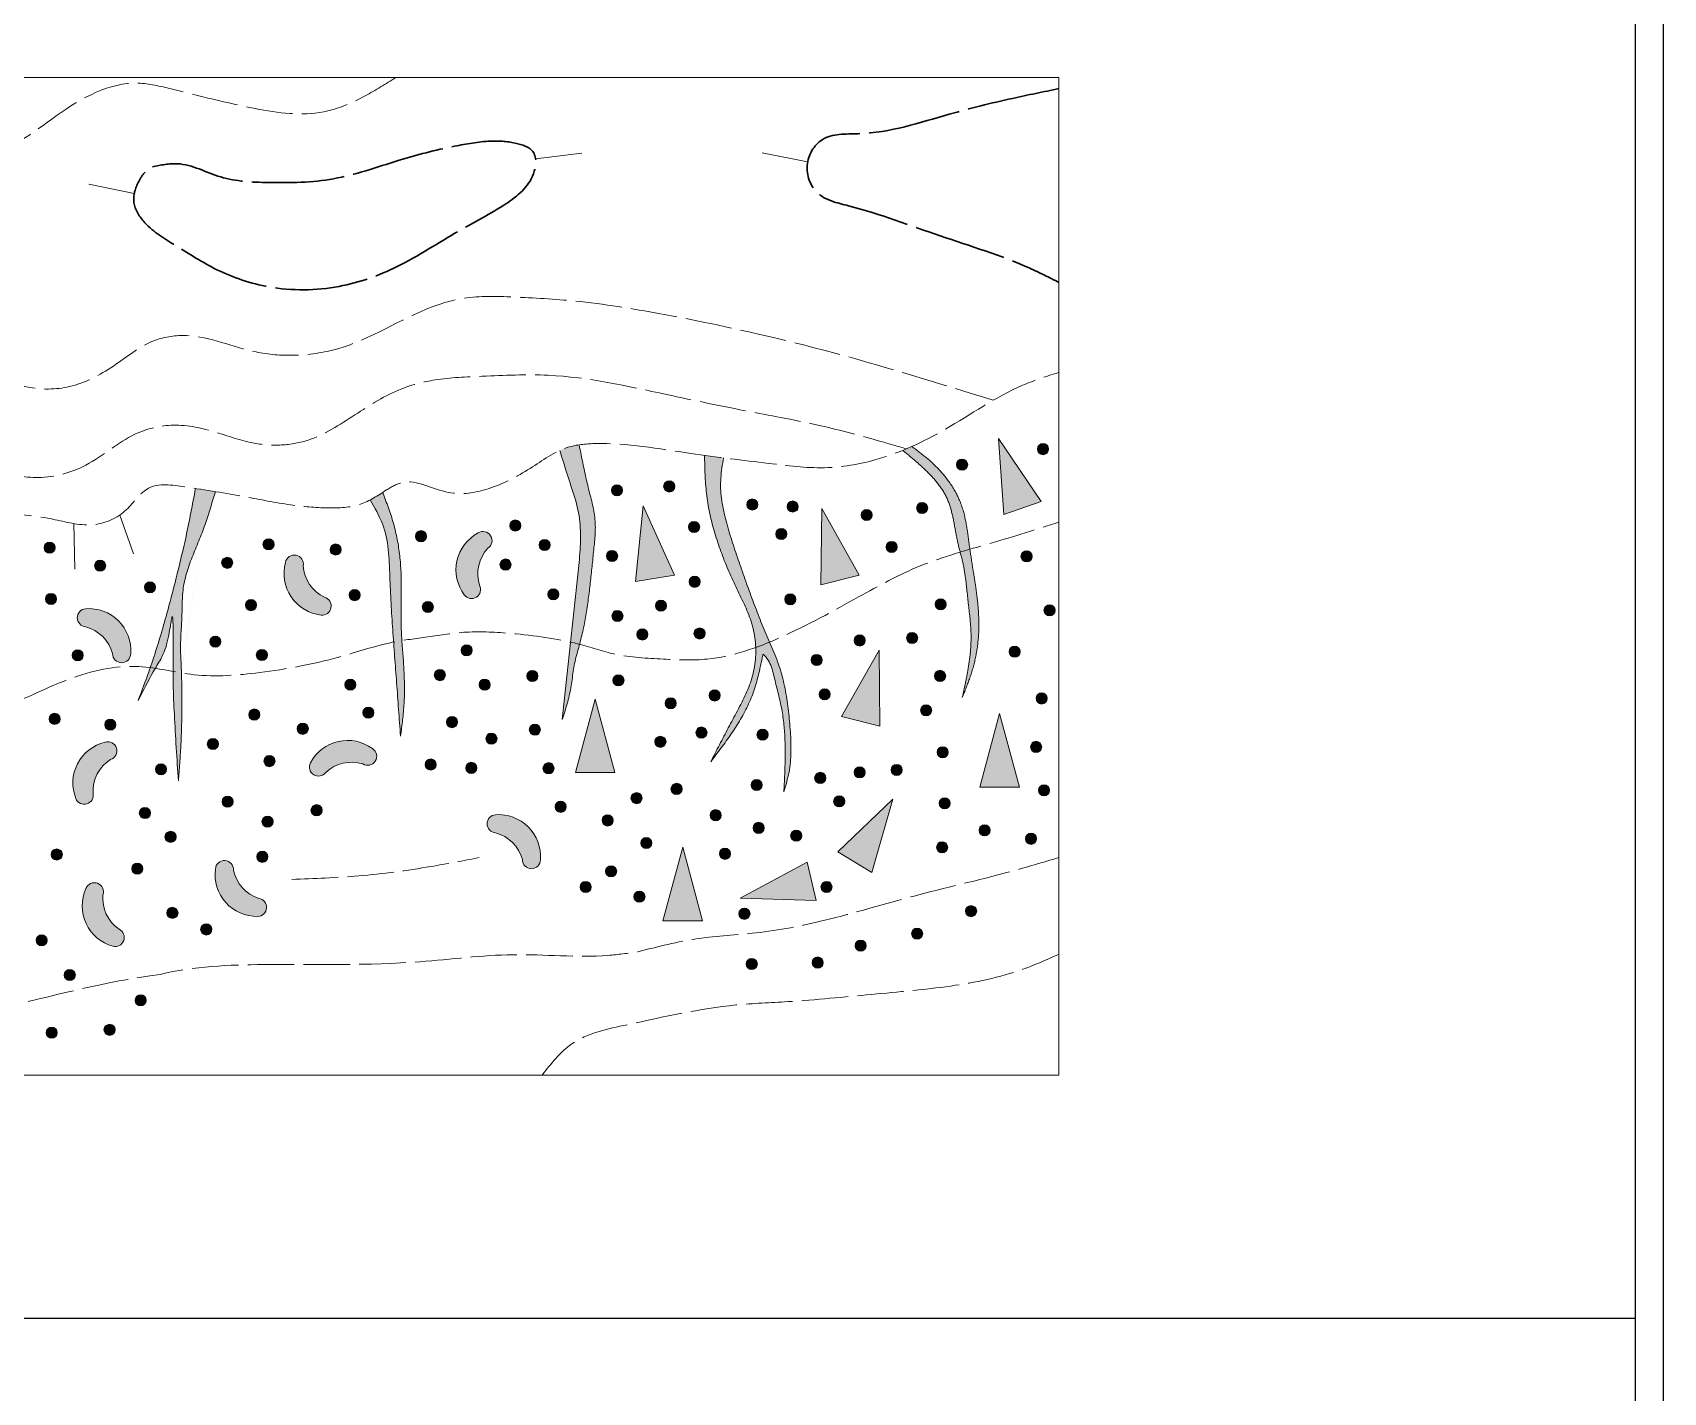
# Model space of a CAD drawing. Header units: metres. Extents: x -393 to 694, y -10 to 691.
# Drawn here: x 239.96 to 257.5, y 420.71 to 435.34 of the extents above; entities that cross this region are included whole.
import ezdxf

# ---------------------------------------------------------------- set-up
doc = ezdxf.new("R2010")
doc.units = ezdxf.units.M
doc.linetypes.add('СП_9', pattern=[1, 1, 0])
doc.layers.add('17 Рельеф', color=7, linetype='Continuous', lineweight=15, true_color=0xa55200)

# ---------------------------------------------------------------- blocks, each defined once
blk = doc.blocks.new('*U243')
at = {"linetype": 'Continuous', "lineweight": -2}
blk.add_lwpolyline([(0, 0), (0, 1)], dxfattribs=at)
blk = doc.blocks.new('*U297')
at = {"linetype": 'Continuous', "lineweight": -2}
h = blk.add_hatch(color=0, dxfattribs=at)
h.dxf.hatch_style = 1
h.paths.add_polyline_path([(-0.3336996900198221, -0.5896611600106826), (0.5046070729117387, -0.4521365598044096), (-0.1709073828919163, 1.041797719815092)])
at = {"color": 0, "linetype": 'Continuous', "lineweight": 5}
blk.add_lwpolyline([(-0.3336996900198222, -0.5896611600106826), (-0.1709073828919163, 1.041797719815092), (0.5046070729117387, -0.4521365598044095)], close=True, dxfattribs=at)
blk = doc.blocks.new('*U115')
at = {"linetype": 'Continuous', "lineweight": -2}
h = blk.add_hatch(color=0, dxfattribs=at)
h.dxf.hatch_style = 1
h.paths.add_polyline_path([(-0.4247561784244537, -0.5278616822944461), (0.4247561784242782, -0.5278616822944452), (1.757899381615857e-13, 1.055723364588891)])
at = {"color": 0, "linetype": 'Continuous', "lineweight": 5}
blk.add_lwpolyline([(-0.4247561784244537, -0.5278616822944461), (1.757899381615857e-13, 1.055723364588891), (0.4247561784242781, -0.5278616822944453)], close=True, dxfattribs=at)
blk = doc.blocks.new('*U298')
at = {"linetype": 'Continuous', "lineweight": -2}
h = blk.add_hatch(color=0, dxfattribs=at)
h.dxf.hatch_style = 1
h.paths.add_polyline_path([(-0.282932990661182, -0.6156335675870741), (0.540840121676343, -0.4081025968178069), (-0.2579071310151608, 1.023736164404881)])
at = {"color": 0, "linetype": 'Continuous', "lineweight": 5}
blk.add_lwpolyline([(-0.282932990661182, -0.6156335675870741), (-0.2579071310151608, 1.023736164404881), (0.540840121676343, -0.4081025968178068)], close=True, dxfattribs=at)
blk = doc.blocks.new('*U299')
at = {"linetype": 'Continuous', "lineweight": -2}
h = blk.add_hatch(color=0, dxfattribs=at)
h.dxf.hatch_style = 1
h.paths.add_polyline_path([(-0.230267568871815, -0.6372068843557271), (0.5731822061414695, -0.3612726467740354), (-0.3429146372696544, 0.9984795311297627)])
at = {"color": 0, "linetype": 'Continuous', "lineweight": 5}
blk.add_lwpolyline([(-0.2302675688718151, -0.6372068843557271), (-0.3429146372696544, 0.9984795311297627), (0.5731822061414695, -0.3612726467740353)], close=True, dxfattribs=at)
blk = doc.blocks.new('*U300')
at = {"linetype": 'Continuous', "lineweight": -2}
h = blk.add_hatch(color=0, dxfattribs=at)
h.dxf.hatch_style = 1
h.paths.add_polyline_path([(-0.5430513279692031, -0.4051555527638169), (0.2795810813565291, -0.6171630138722126), (0.2634702466126742, 1.022318566636029)])
at = {"color": 0, "linetype": 'Continuous', "lineweight": 5}
blk.add_lwpolyline([(-0.5430513279692032, -0.4051555527638169), (0.2634702466126742, 1.022318566636029), (0.2795810813565292, -0.6171630138722125)], close=True, dxfattribs=at)
blk = doc.blocks.new('*U295')
at = {"linetype": 'Continuous', "lineweight": -2}
h = blk.add_hatch(color=0, dxfattribs=at)
h.dxf.hatch_style = 1
h.paths.add_polyline_path([(-0.6368976644754647, -0.2311214653167628), (0.0894977700982863, -0.6715995204671854), (0.5473998943771786, 0.9027209857839483)])
at = {"color": 0, "linetype": 'Continuous', "lineweight": 5}
blk.add_lwpolyline([(-0.6368976644754647, -0.2311214653167628), (0.5473998943771786, 0.9027209857839483), (0.08949777009828636, -0.6715995204671854)], close=True, dxfattribs=at)
blk = doc.blocks.new('*U296')
at = {"linetype": 'Continuous', "lineweight": -2}
h = blk.add_hatch(color=0, dxfattribs=at)
h.dxf.hatch_style = 1
h.paths.add_polyline_path([(0.6115066262269332, -0.2917454589621283), (0.415827981771396, 0.5349232246970089), (-1.027334607998329, -0.2431777657348804)])
at = {"color": 0, "linetype": 'Continuous', "lineweight": 5}
blk.add_lwpolyline([(0.6115066262269332, -0.2917454589621283), (-1.027334607998329, -0.2431777657348804), (0.4158279817713958, 0.5349232246970089)], close=True, dxfattribs=at)
blk = doc.blocks.new('СП_9.17.1')
at = {"linetype": 'Continuous', "lineweight": 15}
h = blk.add_hatch(color=0, dxfattribs=at)
h.dxf.hatch_style = 1
h.paths.add_polyline_path([(0.2122606150651009, -0.3664759413285891, 1), (0.6022606150651006, -0.3664759413285925, 0.4575903748069788), (-0.367802568279615, 0.5999534592413575, 0.916536957916215), (-0.3678025682796096, 0.2099534592413574, -0.2698369532517209)])
at = {"color": 0, "linetype": 'Continuous', "lineweight": 15}
blk.add_lwpolyline([(0.6022606150651009, -0.3664759413285897, -1), (0.2122606150651009, -0.3664759413285896, 0.2698369532517216), (-0.3678025682796114, 0.2099534592413577, -0.9165369579162134), (-0.3678025682796113, 0.5999534592413578, -0.4575903748069766), (0.6022606150651009, -0.3664759413285897)], format="xyb", dxfattribs=at)
blk = doc.blocks.new('СП_9.16')
at = {"linetype": 'Continuous', "lineweight": 15}
h = blk.add_hatch(color=256, dxfattribs=at)
h.dxf.hatch_style = 1
h.paths.add_polyline_path([(-0.2, 0, 1), (0.2, 0, 1)])
blk.add_circle((0, 0), 0.2, dxfattribs=at)

msp = doc.modelspace()

# ---------------------------------------------------------------- hatches: boundary and pattern name
at = {"layer": '17 Рельеф', "linetype": 'СП_9', "ltscale": 0.5}
h = msp.add_hatch(color=256, dxfattribs=at)
edge = h.paths.add_edge_path()
edge.add_spline(control_points=[(245.6292833516793, 430.8435293432728), (245.6642837777792, 430.7272966028784), (245.7308129541245, 430.5063361270902), (245.8775038075285, 430.0936023020101), (245.8257457546545, 429.5049729311893), (245.774392850067, 429.0433362968349), (245.745595494561, 428.7805675835359), (245.7455951405602, 428.7805643533891)], knot_values=[0, 0, 0, 0, 0.729658877541507, 1.387081454331174, 2.603246275550937, 4.193957676280586, 4.19397723072985, 4.19397723072985, 4.19397723072985, 4.19397723072985], degree=3, periodic=0)
edge.add_spline(control_points=[(245.745595140562, 428.7805643533891), (245.7732940472117, 428.7741289958601), (245.8053053293763, 428.7661980706059), (245.8371866884929, 428.7576709882658), (245.8415658252081, 428.7564888599361)], knot_values=[22.15343294328243, 22.15343294328243, 22.15343294328243, 22.15343294328243, 22.32411986075686, 22.35131429109707, 22.35131429109707, 22.35131429109707, 22.35131429109707], degree=3, periodic=0)
edge.add_spline(control_points=[(245.8415658252081, 428.7564888599361), (245.8415662608943, 428.7564904454073), (245.8611366161597, 428.8277074333334), (245.9354431610584, 429.1509497051727), (245.972998781391, 429.6022509753882), (246.0313628325996, 430.0924080510983), (245.9212143828438, 430.4762747190096), (245.8689638561075, 430.7421620370758), (245.8371750494109, 430.9039058454098)], knot_values=[1.664753261313054, 1.664753261313054, 1.664753261313054, 1.664753261313054, 1.886073554803702, 2.107383994216744, 3.651752061659956, 4.390943945650389, 5.029160840628181, 6.020379528460126, 6.020379528460126, 6.020379528460126, 6.020379528460126], degree=3, periodic=0)
edge.add_spline(control_points=[(245.8371750494109, 430.9039058454098), (245.7959537085728, 430.8978738583235), (245.7247380103138, 430.8827956354642), (245.6576371104359, 430.8564519177587), (245.6292833516793, 430.8435293432728)], knot_values=[26.16307114582644, 26.16307114582644, 26.16307114582644, 26.16307114582644, 26.4123483794842, 26.60120407806551, 26.60120407806551, 26.60120407806551, 26.60120407806551], degree=3, periodic=0)
edge = h.paths.add_edge_path()
edge.add_spline(control_points=[(249.317096376629, 430.8440586899221), (249.4281844045338, 430.7531643190366), (249.6022363055301, 430.6107445715631), (249.8541260167724, 430.2864491324533), (249.8739249331077, 429.9829160436082), (249.9275165053507, 429.7797950002994), (249.9358342260414, 429.7484747281476)], knot_values=[0, 0, 0, 0, 0.8614911241219798, 1.349804783191277, 2.412254596157299, 2.606663241077703, 2.606663241077703, 2.606663241077703, 2.606663241077703], degree=3, periodic=0)
edge.add_spline(control_points=[(249.9358342260396, 429.7484747281476), (249.9705105907008, 429.7589295436362), (250.0052597674414, 429.7691969934265), (250.0400444595609, 429.7793697117002)], knot_values=[31.06228340053957, 31.06228340053957, 31.06228340053957, 31.06228340053957, 31.27927873303814, 31.27927873303814, 31.27927873303814, 31.27927873303814], degree=3, periodic=0)
edge.add_spline(control_points=[(250.0400444595609, 429.7793697117002), (250.0395922207565, 429.78256692631), (250.0158684465453, 429.9513475575102), (249.9831065319624, 430.3067161316201), (249.7025071317578, 430.671160124172), (249.4864242705401, 430.8331316613319), (249.4156747590453, 430.8861603433568)], knot_values=[3.249836500218699, 3.249836500218699, 3.249836500218699, 3.249836500218699, 3.26902065286399, 4.262326803213076, 5.354805191281585, 5.886612554488281, 5.886612554488281, 5.886612554488281, 5.886612554488281], degree=3, periodic=0)
edge.add_spline(control_points=[(249.4156747590453, 430.8861603433568), (249.3830370806838, 430.8715771671002), (249.3501796210578, 430.8575270173194), (249.317096376629, 430.8440586899221)], knot_values=[33.63370056053181, 33.63370056053181, 33.63370056053181, 33.63370056053181, 33.84776519467169, 33.84776519467169, 33.84776519467169, 33.84776519467169], degree=3, periodic=0)
edge = h.paths.add_edge_path()
edge.add_spline(control_points=[(249.9584873288707, 428.184993736885), (250.0063447261412, 428.3050598700381), (250.1054692279206, 428.5537699502554), (250.1675690469085, 429.1003962404127), (250.0788894532463, 429.5047453759569), (250.0400444595609, 429.7793697117002)], knot_values=[0, 0, 0, 0, 0.7733899250763322, 1.602016187611506, 3.249836500218699, 3.249836500218699, 3.249836500218699, 3.249836500218699], degree=3, periodic=0)
edge.add_spline(control_points=[(250.0400444595609, 429.7793697117002), (250.0052597674414, 429.7691969934265), (249.9705105907008, 429.7589295436362), (249.9358342260396, 429.7484747281476)], knot_values=[31.06228340053957, 31.06228340053957, 31.06228340053957, 31.06228340053957, 31.27927873303814, 31.27927873303814, 31.27927873303814, 31.27927873303814], degree=3, periodic=0)
edge.add_spline(control_points=[(249.9358342260414, 429.7484747281476), (249.9459542146208, 429.7103680390308), (249.9914674129025, 429.5403450801957), (250.0144288930744, 429.2365744296901), (250.0827475797917, 428.7514406478138), (250.0069003954952, 428.4056771458115), (249.9584873288707, 428.184993736885)], knot_values=[2.606663241077703, 2.606663241077703, 2.606663241077703, 2.606663241077703, 2.843195981192416, 3.666054383020396, 4.425371790504335, 5.76506378127417, 5.76506378127417, 5.76506378127417, 5.76506378127417], degree=3, periodic=0)
edge = h.paths.add_edge_path()
edge.add_spline(control_points=[(245.6551458937749, 427.9464764242355), (245.6877634772347, 428.0474662132644), (245.7542611785677, 428.25332954902), (245.7737622355592, 428.5326829827488), (245.8251778412698, 428.6968528163186), (245.8415658252081, 428.7564888599361)], knot_values=[0, 0, 0, 0, 0.63483691818783, 1.294100795130263, 1.664753261313054, 1.664753261313054, 1.664753261313054, 1.664753261313054], degree=3, periodic=0)
edge.add_spline(control_points=[(245.8415658252081, 428.7564888599361), (245.8371866884929, 428.7576709882658), (245.8053053293763, 428.7661980706059), (245.7732940472117, 428.7741289958601), (245.745595140562, 428.7805643533891)], knot_values=[22.15343294328243, 22.15343294328243, 22.15343294328243, 22.15343294328243, 22.18062737362264, 22.35131429109707, 22.35131429109707, 22.35131429109707, 22.35131429109707], degree=3, periodic=0)
edge.add_spline(control_points=[(245.7455951405602, 428.7805643533891), (245.7152187431504, 428.5033872240408), (245.6851822524907, 428.2249318135862), (245.6551458937749, 427.9464764242355)], knot_values=[4.19397723072985, 4.19397723072985, 4.19397723072985, 4.19397723072985, 5.871932762361977, 5.871932762361977, 5.871932762361977, 5.871932762361977], degree=3, periodic=0)
at = {"layer": '17 Рельеф', "ltscale": 0.5}
h = msp.add_hatch(color=256, dxfattribs=at)
edge = h.paths.add_edge_path()
edge.add_spline(control_points=[(247.1853312308824, 430.7897825430944), (247.1889407896081, 430.6362211428811), (247.1965897146558, 430.311276410687), (247.3227368392975, 429.8322703441142), (247.5076010402547, 429.3904841780302), (247.6945166787566, 429.0384550924889), (247.7323946215249, 428.8101788366682), (247.735916415829, 428.7232219731293)], knot_values=[0, 0, 0, 0, 0.9192123427827175, 1.94511367860136, 2.945020672689163, 3.796058127544927, 4.315349360455856, 4.315349360455856, 4.315349360455856, 4.315349360455856], degree=3, periodic=0)
edge.add_spline(control_points=[(247.735916415829, 428.7232219731293), (247.7858515837281, 428.741314050664), (247.8354046822217, 428.7607033168304), (247.8845387929862, 428.7810269292193)], knot_values=[26.20490960202697, 26.20490960202697, 26.20490960202697, 26.20490960202697, 26.52059685210775, 26.52059685210775, 26.52059685210775, 26.52059685210775], degree=3, periodic=0)
edge.add_spline(control_points=[(247.8845387929862, 428.7810269292193), (247.8788622419208, 428.7941165435793), (247.7570717799238, 429.0754569184417), (247.6066304102453, 429.4915836673706), (247.4190019900445, 430.0488618395746), (247.3345960318668, 430.4330528375201), (247.3763129450301, 430.6788220751539), (247.3906297256865, 430.7631446099792)], knot_values=[3.301036912900051, 3.301036912900051, 3.301036912900051, 3.301036912900051, 3.386438302229129, 5.135941561014695, 5.9518405892486, 6.929103064738062, 7.43952344800996, 7.43952344800996, 7.43952344800996, 7.43952344800996], degree=3, periodic=0)
edge.add_spline(control_points=[(247.3906297256883, 430.7631446099792), (247.3221439141628, 430.7716957503751), (247.2537106007996, 430.7805057751091), (247.1853312308824, 430.7897825430944)], knot_values=[29.30967991140907, 29.30967991140907, 29.30967991140907, 29.30967991140907, 29.72408025636838, 29.72408025636838, 29.72408025636838, 29.72408025636838], degree=3, periodic=0)
edge = h.paths.add_edge_path()
edge.add_spline(control_points=[(247.2525162710619, 427.4938705074189), (247.3239679909141, 427.5872396787734), (247.4932376010304, 427.8084318805147), (247.7192540158278, 428.1869346560732), (247.7834180260827, 428.499130891111), (247.8149231008458, 428.6524218978072)], knot_values=[0, 0, 0, 0, 0.7064742182628438, 1.673642226256051, 2.606639580345187, 2.606639580345187, 2.606639580345187, 2.606639580345187], degree=3, periodic=0)
edge.add_spline(control_points=[(247.8149231008458, 428.6524218978072), (247.8373256879524, 428.6293192879918), (247.8967180374668, 428.5680710816803), (247.9460234152423, 428.3449179068946), (248.0761920476009, 427.8890847587415), (248.0539657964393, 427.4589966099545), (248.038931790715, 427.1680817073927)], knot_values=[0, 0, 0, 0, 0.1902580668656692, 0.5044003869556923, 1.328991762023775, 3.052641429093192, 3.052641429093192, 3.052641429093192, 3.052641429093192], degree=3, periodic=0)
edge.add_spline(control_points=[(248.038931790715, 427.1680817073927), (248.0601375940653, 427.239080922837), (248.1272637187642, 427.4638599994457), (248.1087467974751, 427.9343636991568), (248.0459916278844, 428.4118583444531), (247.9186613631166, 428.702343362597), (247.8845387929862, 428.7810269292193)], knot_values=[0, 0, 0, 0, 0.4427450644360485, 1.401688526488235, 2.787676799857111, 3.301036912900051, 3.301036912900051, 3.301036912900051, 3.301036912900051], degree=3, periodic=0)
edge.add_spline(control_points=[(247.8845387929862, 428.7810269292193), (247.8354046822217, 428.7607033168304), (247.7858515837281, 428.741314050664), (247.735916415829, 428.7232219731293)], knot_values=[26.20490960202698, 26.20490960202698, 26.20490960202698, 26.20490960202698, 26.52059685210776, 26.52059685210776, 26.52059685210776, 26.52059685210776], degree=3, periodic=0)
edge.add_spline(control_points=[(247.735916415829, 428.7232219731293), (247.7367128937742, 428.703556081821), (247.7379483428988, 428.60322510949), (247.7028308807451, 428.3407204638268), (247.4941993271416, 427.9622113964131), (247.3363146414406, 427.6562526712758), (247.2525162710619, 427.4938705074189)], knot_values=[4.315349360455856, 4.315349360455856, 4.315349360455856, 4.315349360455856, 4.432790635687224, 4.91380691959658, 5.886372158003919, 6.986346693010137, 6.986346693010137, 6.986346693010137, 6.986346693010137], degree=3, periodic=0)
h = msp.add_hatch(color=256, dxfattribs=at)
edge = h.paths.add_edge_path()
edge.add_spline(control_points=[(241.559312673154, 428.4489936563757), (241.5558021434219, 428.5511751901056), (241.5407095007097, 428.7593297840783), (241.5703071866421, 429.0594297143277), (241.5611661096566, 429.4749803511029), (241.7763060415903, 429.8993208285781), (241.8797720210598, 430.2510121372786), (241.9236061287968, 430.4000086943586)], knot_values=[2.32281300226748, 2.322813002267768, 2.322813002267768, 2.322813002267768, 2.935959961450074, 3.570986669264752, 4.132033035318812, 5.403289046737816, 6.33776202817489, 6.33776202817489, 6.33776202817489, 6.33776202817489], degree=3, periodic=0)
edge.add_spline(control_points=[(241.923606128795, 430.4000086943586), (241.8538078702943, 430.4113664602289), (241.7830079359003, 430.4225226536171), (241.7100643126516, 430.4338382281373)], knot_values=[17.93271272462115, 17.93271272462115, 17.93271272462115, 17.93271272462115, 18.36226431215087, 18.36226431215087, 18.36226431215087, 18.36226431215087], degree=3, periodic=0)
edge.add_spline(control_points=[(241.7100643126516, 430.4338382281373), (241.6771202271404, 430.2592882330525), (241.6113304470175, 429.9107095544011), (241.4532489247861, 429.266399196508), (241.3241659365278, 428.79726031524), (241.2230505416694, 428.5056332230877)], knot_values=[0, 0, 0, 0, 1.06554242108381, 2.127902490139657, 3.980290932040222, 3.980290932040222, 3.980290932040222, 3.980290932044947], degree=3, periodic=0)
edge.add_spline(control_points=[(241.2230505416712, 428.505633223084), (241.2411119406836, 428.5033140660623), (241.2591603400717, 428.5007578733519), (241.2771995860287, 428.4980233111335)], knot_values=[12.99352394766568, 12.99352394766568, 12.99352394766568, 12.99352394766568, 13.10301951904505, 13.10301951904505, 13.10301951904505, 13.10301951904505], degree=3, periodic=0)
edge.add_spline(control_points=[(241.2771995860305, 428.4980233111335), (241.3220168708187, 428.5735015891103), (241.4160910524399, 428.7122110625667), (241.469049127568, 429.2267568745872), (241.4704676638023, 428.7179627069661), (241.4679203147309, 428.5528052998877), (241.4683509103736, 428.4649246462202)], knot_values=[0.7794579430846129, 0.7794579430848806, 0.7794579430848806, 0.7794579430848806, 1.347129270275737, 1.960203419106057, 2.543271716480968, 3.139962771379713, 3.13996277137979, 3.13996277137979, 3.13996277137979], degree=3, periodic=0)
edge.add_spline(control_points=[(241.4683509103736, 428.4649246462202), (241.4986528413931, 428.4594392921779), (241.5289673354666, 428.454036017373), (241.559312673154, 428.4489936563757)], knot_values=[13.49012356362718, 13.49012356362718, 13.49012356362718, 13.49012356362718, 13.67422173991125, 13.67422173991125, 13.67422173991125, 13.67422173991125], degree=3, periodic=0)
edge = h.paths.add_edge_path()
edge.add_spline(control_points=[(241.0941366301188, 428.1539642676059), (241.1548992573837, 428.2741749458971), (241.2156618846468, 428.3943856241847), (241.2771995860305, 428.4980233111335)], knot_values=[0, 0, 0, 0, 0.7794579430846129, 0.7794579430848806, 0.7794579430848806, 0.7794579430848806], degree=3, periodic=0)
edge.add_spline(control_points=[(241.2771995860287, 428.4980233111335), (241.2591603400717, 428.5007578733519), (241.2411119406836, 428.5033140660623), (241.2230505416712, 428.505633223084)], knot_values=[12.99352394766568, 12.99352394766568, 12.99352394766568, 12.99352394766568, 13.10301951904505, 13.10301951904505, 13.10301951904505, 13.10301951904505], degree=3, periodic=0)
edge.add_spline(control_points=[(241.2230505416694, 428.5056332230877), (241.1821594841851, 428.3876992506582), (241.1381480571501, 428.2708317591339), (241.0941366301188, 428.1539642676059)], knot_values=[3.980290932040222, 3.980290932040222, 3.980290932040222, 3.980290932044947, 4.729396667806572, 4.729396667806572, 4.729396667806572, 4.729396667806572], degree=3, periodic=0)
edge = h.paths.add_edge_path()
edge.add_spline(control_points=[(241.5270308183146, 427.2885868466717), (241.5393457846342, 427.4562734868257), (241.5641687619566, 427.7942753585073), (241.564541302668, 428.1817352472851), (241.5609723758782, 428.4006844316198), (241.559312673154, 428.4489936563757)], knot_values=[0, 0, 0, 0, 1.008560272003188, 2.032930347546805, 2.32281300226748, 2.322813002267768, 2.322813002267768, 2.322813002267768], degree=3, periodic=0)
edge.add_spline(control_points=[(241.559312673154, 428.4489936563757), (241.5289673354666, 428.454036017373), (241.4986528413931, 428.4594392921779), (241.4683509103736, 428.4649246462202)], knot_values=[13.49012356362718, 13.49012356362718, 13.49012356362718, 13.49012356362718, 13.67422173991125, 13.67422173991125, 13.67422173991125, 13.67422173991125], degree=3, periodic=0)
edge.add_spline(control_points=[(241.4683509103736, 428.4649246462202), (241.4700508043054, 428.1179917587131), (241.4985408113091, 427.7032893026942), (241.5270308183146, 427.2885868466717)], knot_values=[3.139962771379713, 3.13996277137979, 3.13996277137979, 3.13996277137979, 5.495563714018935, 5.495563714018935, 5.495563714018935, 5.495563714018935], degree=3, periodic=0)
h = msp.add_hatch(color=256, dxfattribs=at)
edge = h.paths.add_edge_path()
edge.add_spline(control_points=[(243.9303136929041, 428.7968973258382), (243.9276925453553, 428.8367740771416), (243.9166182975234, 429.0355554160949), (243.928978049865, 429.3249932388742), (243.9156256996096, 429.70742896974), (243.8549193854408, 430.0457978313923), (243.7656803329967, 430.28120208219), (243.7237828064219, 430.3917238278107)], knot_values=[2.061318176143356, 2.061318176143356, 2.061318176143356, 2.061318176143356, 2.301216664621942, 3.257006827850754, 3.795673650069066, 4.595969178752563, 5.304235390412959, 5.304235390412959, 5.304235390412959, 5.304235390412959], degree=3, periodic=0)
edge.add_spline(control_points=[(243.7237828064237, 430.3917238278107), (243.6785489237293, 430.3630189690182), (243.6339569008662, 430.3347075586269), (243.5881516152033, 430.3103337447671)], knot_values=[21.7596017396725, 21.7596017396725, 21.7596017396725, 21.7596017396725, 22.07355356095683, 22.07355356095683, 22.07355356095683, 22.07355356095683], degree=3, periodic=0)
edge.add_spline(control_points=[(243.5881516152033, 430.3103337447671), (243.6441821196452, 430.2136217463765), (243.7878790242823, 429.965592303334), (243.7972832474945, 429.4281629757377), (243.8239344650785, 429.0185729821121), (243.8410227153211, 428.7806336639503)], knot_values=[0, 0, 0, 0, 0.6621899766755938, 1.698265094691795, 3.136780830151562, 3.136780830151562, 3.136780830151562, 3.136780830151562], degree=3, periodic=0)
edge.add_spline(control_points=[(243.8410227153229, 428.7806336639358), (243.8706758082965, 428.7865720566904), (243.9004509043018, 428.7919329050044), (243.9303136929041, 428.7968973258382)], knot_values=[18.31651671870621, 18.31651671870621, 18.31651671870621, 18.31651671870621, 18.49835636044941, 18.49835636044941, 18.49835636044941, 18.49835636044941], degree=3, periodic=0)
edge = h.paths.add_edge_path()
edge.add_spline(control_points=[(243.915959747522, 427.7687863010312), (243.9304492921922, 427.8767912013307), (243.9652539655756, 428.1362248387984), (243.9558944011144, 428.4810088846486), (243.9356956765744, 428.7150186753158), (243.9303136929041, 428.7968973258382)], knot_values=[0, 0, 0, 0, 0.6530811139783744, 1.568736311854995, 2.061318176143356, 2.061318176143356, 2.061318176143356, 2.061318176143356], degree=3, periodic=0)
edge.add_spline(control_points=[(243.9303136929041, 428.7968973258382), (243.9004509043018, 428.7919329050044), (243.8706758082965, 428.7865720566904), (243.8410227153229, 428.7806336639358)], knot_values=[18.31651671870621, 18.31651671870621, 18.31651671870621, 18.31651671870621, 18.4983563604494, 18.4983563604494, 18.4983563604494, 18.4983563604494], degree=3, periodic=0)
edge.add_spline(control_points=[(243.8410227153211, 428.7806336639503), (243.8458242391891, 428.7137765370342), (243.8705847215381, 428.3778857419627), (243.8957791608439, 428.0396838663171), (243.915959747522, 427.7687863010276)], knot_values=[3.136780830151562, 3.136780830151562, 3.136780830151562, 3.136780830151562, 3.540980648145604, 5.167871199520278, 5.167871199520278, 5.167871199520278, 5.167871199520278], degree=3, periodic=0)
at = {"layer": '17 Рельеф'}
h = msp.add_hatch(color=5, dxfattribs=at)
edge = h.paths.add_edge_path()
edge.add_arc((241.2161966942542, 429.3725883745162), 0.05779050498546119, 0, 360)

# ---------------------------------------------------------------- linework, layer by layer
at = {"color": 7, "ltscale": 0.5}
msp.add_lwpolyline([(196.6000000000004, 406.0727287954369), (257.5, 406.0727287954369), (257.5, 506.492047277583), (196.6000000000004, 506.492047277583)], close=True, dxfattribs=at)
at = {"ltscale": 0.5}
msp.add_lwpolyline([(217.2000000000007, 406.3727287954371), (257.2000000000007, 406.3727287954371), (257.2000000000007, 494.5405109268922), (217.2000000000007, 494.5405109268922)], close=True, dxfattribs=at)
at = {"color": 7, "linetype": 'Continuous', "lineweight": 13, "ltscale": 0.5}
msp.add_lwpolyline([(230.9167730840775, 434.8563159613793), (250.9985243728418, 434.8563159613793), (250.9985243728418, 424.1202949160422), (230.9167730840775, 424.1202949160422), (230.9167730840775, 434.8563159613793)], dxfattribs=at)
at = {"color": 253, "linetype": 'Continuous', "ltscale": 0.5}
msp.add_lwpolyline([(257.2000000000007, 421.5028997210911), (217.2000000000007, 421.5028997210911)], dxfattribs=at)
at = {"layer": '17 Рельеф', "ltscale": 0.5}
for points in [[(245.6292833516793, 430.8435293432728, 0.003467690003329471), (245.7073540837999, 430.5885357759262, -0.002441768951254982), (245.7900759075396, 430.3338038201663, -0.04937385360511599), (245.8447726658669, 430.0742739417651, -0.03768061511317176), (245.8486943469174, 429.8073264181342, -0.0117981697246957), (245.8263166373218, 429.5384261751479, -0.001692035040166414), (245.7989681489695, 429.2718456361338, -0.0008719427561801629), (245.7704248007056, 429.0070399954828, -3.955294128219295e-05), (245.7414404988734, 428.7426359820623, 0.0002152417324491807), (245.7125665496869, 428.4776609969002, 0.0001287426837660795), (245.6838234654319, 428.2121921656747, 4.293530074964046e-05), (245.6551458937749, 427.9464764242355)], [(245.6551458937749, 427.9464764242355, 0.009247024913415136), (245.7075928686574, 428.1159563096127, 0.02667709163596039), (245.7472348799365, 428.2882526802081, 0.005333599345929529), (245.7728269310883, 428.463639869427, -0.02863129127641788), (245.8079695335426, 428.6369299053886, 0.003336828428689936), (245.8551129529613, 428.8077548244726, 0.01419786112540957), (245.8935815213758, 428.9805551475561, 0.01078934884403912), (245.9232896088891, 429.1546472250627, 0.007247360874956777), (245.9466995967189, 429.3297381339032, 0.003674174870626012), (245.9663297928169, 429.5057469362507, 0.0001202641411872134), (245.9846985051353, 429.682592694278, 0.003440192911726107), (246.0031879269853, 429.8600987586702, 0.0278661355905998), (246.0109624553909, 430.0370591971346, 0.04350302949053268), (245.9912785300667, 430.211781101811, 0.01409197753154406), (245.9500615570208, 430.3846412692975, -0.007557578408838977), (245.908487647014, 430.5574251604521, -0.005012418126159207), (245.8716418674689, 430.7305738733767, -0.001671014955391086), (245.8371750494109, 430.9039058454098)], [(247.1853312308824, 430.7897825430944, 0.005530579554587216), (247.1916873897165, 430.5839916799951, 0.01664027095325572), (247.2071081992085, 430.3792276849956, 0.02320102038996321), (247.2396919564739, 430.1765067675271, 0.01919991772080769), (247.2895907888051, 429.9767683937239, 0.01513162380383027), (247.3530207017296, 429.7809087541793, 0.01293765923603536), (247.4270498334079, 429.5892907797788, 0.01131205188815996), (247.5103791443511, 429.4012891310228, 0.0003720471614023923), (247.5998551638224, 429.2154898477833, -0.02779469681154331), (247.6788389140095, 429.0259563654797, -0.04786160207966532), (247.7266716069304, 428.8261693475107, -0.04939111938500822), (247.7349685121652, 428.6201070195665, -0.05137487045866381), (247.7020947123753, 428.4173134114583, -0.040078152355081), (247.631372987507, 428.2251200210503, -0.01627827588453536), (247.5387049920578, 428.0404102062993, 0.001287288162123407), (247.4417019134588, 427.858026206432, 0.001536740335041747), (247.346605919726, 427.6758925946104, 0.000510370897569725), (247.2525162710619, 427.4938705074189)], [(248.038931790715, 427.1680817073927, 0.02548497591266494), (248.0944379199497, 427.3797524087029, 0.04212030436224574), (248.1155980172105, 427.5965773829761, 0.02202517007897961), (248.1088356840226, 427.8168084027838, 0.01124616569972318), (248.0891632608932, 428.0370053136162, 0.01822976828401403), (248.0569773978846, 428.2544226516382, 0.02604464796563374), (248.0060692899358, 428.4666289143173, 0.02637268234996959), (247.9314715892974, 428.6716250610788, 0.0006289292449640665), (247.8451132722169, 428.8731284746216, -0.006304061060126275), (247.7627917729218, 429.076213212221, -0.004940712765092647), (247.6851294647671, 429.2809099088974, -0.003577130390898707), (247.6110436699932, 429.4866823572241, -0.002479818349931958), (247.5394694319991, 429.6930057295727, -0.006663167117617007), (247.4712177773505, 429.9005598774169, -0.01367589598713463), (247.4107450007549, 430.1122084825618, -0.03010730781481189), (247.3682688124807, 430.3283924227435, -0.04951730911750706), (247.3609547214251, 430.546082991832, -0.02437919129644559), (247.3906297256865, 430.7631446099792)], [(241.7100643126516, 430.4338382281373, -0.001651158658905592), (241.6607567084794, 430.1757172343365, -0.004934973872239348), (241.6080687839176, 429.918340775139, -0.005698267756956639), (241.5494685963066, 429.6622630315936, -0.003647842436492883), (241.4860650300453, 429.4072203190909, -0.003381954434298269), (241.4193874845366, 429.1529027772095, -0.005282793927945045), (241.3483273966516, 428.8998171755011, -0.007197632471822212), (241.2710116739511, 428.6487069571932, -0.008354700925785923), (241.1856739707686, 428.4002777573149, -0.003256997418508189), (241.0941366301188, 428.1539642676059)], [(241.5270308183146, 427.2885868466717, 0.00122036748045895), (241.5403851248765, 427.4745539940668, 0.003678311097067454), (241.5519145751915, 427.6606033263739, 0.005963983385761099), (241.5598011135151, 427.8468164854036, 0.005424684463859519), (241.5632494124724, 428.0332019425444, 0.003897775575315604), (241.5632226673765, 428.2196423568475, 0.004366231531785409), (241.5605867783134, 428.4060217521908, 0.004615913216999067), (241.5531096409813, 428.5924173167101, -0.01665943623063115), (241.5499581157764, 428.7786163147242, -0.009244266193855356), (241.5593537008811, 428.9645985966555, 0.01039033876758729), (241.5666333618676, 429.1514623698267, -0.02347879428102697), (241.5759442855831, 429.3374572030589, -0.04256612728792931), (241.6133108789296, 429.5181599892547, -0.02266096261832365), (241.6746486162297, 429.6944718586004, -0.003305622966126901), (241.7456674006734, 429.869074823461, 0.01249275259326118), (241.812483042337, 430.044573713303, 0.009461268032334906), (241.8703700452801, 430.2218334720167, 0.003165861088177162), (241.9236061287968, 430.4000086943586)], [(243.5881516152033, 430.3103337447671, -0.03715703624226882), (243.7201611377986, 430.054486836954, -0.06768500933668999), (243.7837646204973, 429.7776010673773, -0.01706351101939663), (243.7999205787082, 429.4872961051312, 0.004629361884658514), (243.813714122659, 429.1985329633832, 0.002992652671900725), (243.831762407704, 428.9125460014809, 0.001273514337389601), (243.8521980860789, 428.627542685103, 0.0001214572575628279), (243.8733268960634, 428.3419410462383, 5.947857558901462e-05), (243.8946054131728, 428.0555591578309, 2.168623775240848e-05), (243.9159597475221, 427.7687863010276)], [(243.915959747522, 427.7687863010312, 0.00488753365512394), (243.9383460341465, 427.9443076130129, 0.01456059409625183), (243.9538188903766, 428.1203166063681, 0.01539994618437406), (243.9579491779524, 428.2970330062132, 0.01123585332362503), (243.9526614388106, 428.4739910816083, 0.00611548726348616), (243.9410136841684, 428.6506487739536, -0.003858130101927154), (243.9284268213449, 428.8270061804252, -0.01212998545878508), (243.9220501039003, 429.003509242081, -0.005829489433822192), (243.9226009338648, 429.180303616556, 0.002947348566188848), (243.9241701878246, 429.3572138137878, 0.01098087876883533), (243.9206893192326, 429.5340299808376, 0.01722913154220757), (243.9071665998632, 429.7103862170333, 0.01971034972426491), (243.8803849818976, 429.8854380689028, 0.02099049596166671), (243.8395149455978, 430.0575818391666, 0.0162716108513064), (243.7853114527872, 430.2257996278851, 0.005427409126645899), (243.7237828064219, 430.3917238278107)], [(247.2525162710619, 427.4938705074189, 0.003420509489724565), (247.3648674928375, 427.6420847067909, 0.01017758814676519), (247.4734351232006, 427.7937178260903, 0.01724545618360122), (247.5739119706387, 427.9515828503244, 0.02501819645040963), (247.6604223793594, 428.1167266893469, 0.03049967949982855), (247.7271349937391, 428.2897851139834, 0.01975935746162456), (247.7756560587665, 428.4694349132805, 0.006522214026088631), (247.8149231008458, 428.6524218978072)], [(247.8149231008458, 428.6524218978072, -0.1148473251055163), (247.9064885321337, 428.5126183384255, -0.01677816495861129), (247.9488721826132, 428.3456159576991, -0.003817602925837971), (247.9896092883141, 428.1807205149382, -0.01676079165002676), (248.0231293194789, 428.0162035275362, -0.01963379742483824), (248.0436243952811, 427.8496274813651, -0.01509293127784758), (248.0525624437909, 427.6810190551624, -0.0106200383998298), (248.0528332015231, 427.5108864700309, -0.00628998537884389), (248.0473264049928, 427.3397379470733, -0.002079773719353211), (248.038931790715, 427.1680817073927)]]:
    msp.add_lwpolyline(points, format="xyb", dxfattribs=at)
at = {"layer": '17 Рельеф', "linetype": 'СП_9', "ltscale": 0.5}
for points in [[(249.317096376629, 430.8440586899221, -0.00723673773453506), (249.4645760552867, 430.7209916991631, -0.02161474828398417), (249.604869237751, 430.5894489339755, -0.04049163541445924), (249.7291937789607, 430.4413722634067, -0.06633426448204623), (249.8163148157603, 430.2724554472716, -0.03698660453644444), (249.8647911078145, 430.086802489286, 0.001148005256362996), (249.9005838346868, 429.8954035147784, 0.01399509325189743), (249.9465250309865, 429.7080535649624, -0.02579487859197756), (249.9857434422703, 429.5207336881887, -0.01226850036866142), (250.0090156622244, 429.329803111365, 0.002876063790967796), (250.0299128625712, 429.1378661662651, -0.0117628200652822), (250.048765385427, 428.9464098757306, -0.02902695971648768), (250.0510374836758, 428.7555036310423, -0.0234802192118339), (250.0322037816815, 428.5650694266937, -0.01386295026899327), (249.9989511769071, 428.3749523056691, -0.00456797459219364), (249.9584873288707, 428.1849937368849)], [(249.9584873288707, 428.184993736885, 0.01106779701310117), (250.0393374190333, 428.3968605794077, 0.03209876866640682), (250.1010487328813, 428.6145000967537, 0.0339307504383024), (250.1321271457976, 428.8393628746701, 0.02944654156945371), (250.1344046443648, 429.0655565290102, 0.01959913896756749), (250.1142031995637, 429.290147170705, 0.008319610578198633), (250.081349188634, 429.5142891774418, -0.002824858693068899), (250.045849909036, 429.7393479898005, -0.0004834240141273615), (250.0146198993059, 429.9658563921811, 0.03188953914075666), (249.9702428886905, 430.187796642665, 0.05780632270972916), (249.8852526260931, 430.3961861231898, 0.04910325240302548), (249.7551146406688, 430.5841325712744, 0.04020883948630308), (249.5936149817057, 430.7464503674653, 0.01673354948419222), (249.4156747590453, 430.8861603433568)]]:
    msp.add_lwpolyline(points, format="xyb", dxfattribs=at)
at = {"layer": '17 Рельеф', "linetype": 'Continuous', "ltscale": 0.5}
for points in [[(240.8955194269213, 430.1482364439787), (241.0437960949396, 429.7322651092425)], [(240.4018184864283, 430.0563156049745), (240.4124745446636, 429.5646116785672)]]:
    msp.add_lwpolyline(points, dxfattribs=at)
at = {"layer": '17 Рельеф'}
msp.add_lwpolyline([(241.0941366301188, 428.1539642676059, -0.01283567576407866), (241.2553194808255, 428.4604457655723, 0.006192841435390198), (241.3356733506337, 428.5978373382113, 0.0279817954224008), (241.3722335192402, 428.6752671430561, 0.0327814535267777), (241.4033127434265, 428.7708843308463, 0.01755738095305737), (241.427407317699, 428.8836951847476, 0.003656750556195313), (241.4450700207034, 428.986596789836, -0.00553211662312259), (241.4517621554025, 429.0245924661937, -0.02820020693912472), (241.4571736041916, 429.0484238408902, -0.594871236360763), (241.4614134897561, 429.0542018878871, -0.1451856353892627), (241.4645999034354, 429.0401104551225, -0.01685462254567743), (241.4668725903447, 429.0093381049761, -0.006325135025977856), (241.4683744984036, 428.9658136457678, -0.005156054921903314), (241.4696377696489, 428.8562236334445, -0.001829539669213942), (241.4695324080569, 428.7427265601921, -0.000709187698471893), (241.4689878466725, 428.6461171280749, 0.007207919496286031), (241.4701950692491, 428.3316275272855, 0.006857268204989943), (241.48249653678, 428.0007544420772, 0.004789347927357932), (241.5270308183146, 427.2885868466716)], format="xyb", dxfattribs=at)
at = {"layer": '17 Рельеф', "linetype": 'СП_9', "ltscale": 0.5}
for points in [[(243.8648311526824, 434.8563159613793), (243.5343518366365, 434.6590308750663), (243.0892900572592, 434.4872608044086), (242.3533973706938, 434.5224926592152), (241.4500656660614, 434.7339133449957), (241.0931341014195, 434.7955764801434), (240.2118319540671, 434.4432135966661), (239.4464067162837, 434.0507197980285), (238.9088160020831, 434.2092853123638), (238.3051126448129, 434.4427259073989), (237.9437823600831, 434.4999850606971), (237.1858601162378, 434.3810627722512), (236.1855767854661, 433.9670367536262), (234.3316541028846, 433.0683362759726), (233.9659131124529, 432.9097781508669), (233.1198606538721, 432.6719335739788), (232.1179233084633, 432.27833139065), (231.6640521032962, 431.7982382550242), (231.69490307198, 431.4987305429884), (232.1002924712714, 431.1375596958085), (232.9419462097642, 430.8512639293283), (233.9437397278118, 430.7878569355951), (234.3094807182435, 430.7482210989353), (234.6928525458691, 430.6292988104894), (235.1643426026142, 430.3253871166041), (235.6534754821653, 430.1844375296739), (236.2439467223314, 430.1976568644593), (237.0786368194852, 430.6519320259456), (237.7924879631566, 431.2157082059737), (238.2981490034756, 431.5472039002768), (238.7498148557909, 431.7433067095869), (239.0747927753248, 431.7574644767435), (239.9285639688835, 431.5195460075436), (240.3824351740507, 431.5371619349487), (240.8539372164098, 431.7706025299838), (241.2813681585951, 432.0304670161265), (241.6118594602551, 432.0789182057222), (242.3609602926983, 431.9027367639817), (242.7663616776019, 431.8675049091714), (243.242274425663, 431.9379760080217), (244.2576836004421, 432.3887708415666), (244.596996313506, 432.4812618496715), (245.1257776019168, 432.4944811844568), (245.7955696310285, 432.4504339767143), (246.7121214671508, 432.3138957608669), (248.6000952771731, 431.8864287305175), (250.2907350924554, 431.3827810556566)], [(230.9167730840775, 430.0306676264506), (231.2587466032976, 429.9017477080658), (231.9317028343241, 429.8513014260232), (232.8401883526851, 429.9914308082796), (233.4907075155782, 430.0979391881472), (233.8496167064179, 430.0643034072989), (234.718849341157, 429.6439004820666), (235.3020812708776, 429.2739438388769), (235.6553811946844, 429.1450165312588), (236.031118186623, 429.1001712865389), (236.502188746904, 429.1786523121107), (237.0887287058988, 429.5206776610091), (237.5205463825598, 429.9578984766656), (237.9243177240526, 430.3390719729603), (238.4122160854324, 430.624946553259), (238.815987426927, 430.6922107257258), (239.5506216240931, 430.6193381267065), (240.0216921843723, 430.5520739542396), (240.5320156282717, 430.6866022991733), (241.0591668732716, 431.0173221241955), (241.4445283127072, 431.1141653895309), (241.9043803389206, 431.046901217064), (242.324979481514, 430.923582336002), (242.6166014391813, 430.9011560190218), (242.9138206782675, 430.9516096902978), (243.4241441221668, 431.2262748067212), (243.9288582990332, 431.5065409604674), (244.287767489873, 431.6018324872337), (244.7924816667412, 431.6410693054047), (245.5046907813878, 431.6522861585061), (246.7764242826081, 431.4449812745577), (247.6793005339343, 431.2600066475777), (248.4363717992339, 431.1086604122163), (249.0812936807081, 430.9404962864307), (249.3566171682426, 430.8604616577238)], [(234.1566761340393, 426.9071139415998), (234.4896484576559, 427.1667124154144), (234.7293846952646, 427.2865288008459), (235.2155091858742, 427.3863720940888), (235.4286133906874, 427.6259974757183), (235.5751135422863, 428.012062643126), (235.7615857143039, 428.2849691225044), (236.1345060871147, 428.4513820004747), (236.4807824415159, 428.5112864985738), (237.1467151031368, 428.5112864985738), (237.6062195465649, 428.5711909966728), (238.0390679859695, 428.7841929779486), (238.4652644099835, 429.1835735401498), (238.8815007893274, 429.7055340602881), (239.2544211621382, 430.0183867240401), (239.5674134683534, 430.1315380228432), (240.2000500961742, 430.0982569250943), (240.6195825191819, 430.0450101243903), (240.9658708591971, 430.2047579157322), (241.2056070968058, 430.4377329891965), (241.598507487018, 430.4510409947568), (242.2444601312357, 430.3445400041189), (242.732861888376, 430.2580416625922), (243.1324262795945, 430.224760564847), (243.4853666350002, 430.2646919707574), (243.7650629074153, 430.4177894539341), (243.9315430764175, 430.4976670442218), (244.4309955690362, 430.3911660535839), (244.8571919930503, 430.4311048487277), (245.310020449858, 430.6507645273985), (245.7162488420829, 430.8770745142381), (246.0025971298885, 430.9170133093819), (247.0371952715916, 430.8107044387568), (247.876272103221, 430.7042034481153), (248.4756126972418, 430.6576069555765), (249.0283412410638, 430.7441348540294), (249.7741819866835, 431.0702955233417), (250.606427018721, 431.5441373692909), (250.9985243728418, 431.6842593623176)], [(242.7455566439214, 426.227208084855), (243.4669290565955, 426.2654099879608), (244.2408598176182, 426.3656885102307), (244.761587055041, 426.4611932679934)], [(245.4390716217197, 424.1202949160422), (245.7568593944027, 424.4561827085952), (246.3557741056622, 424.6638768257424), (247.5234814191147, 424.8755785476558), (248.0827336008526, 424.9116410970407), (248.985842419582, 424.9896774128417), (249.8337353379695, 425.0798367330669), (250.6094824115037, 425.2601612670576), (250.9985243728418, 425.4224515795856)]]:
    msp.add_spline(points, degree=3, dxfattribs=at)
at = {"layer": '17 Рельеф', "linetype": 'СП_9', "lineweight": 30}
for points in [[(250.9985243728418, 434.7366967354599), (250.4977122752873, 434.6316031939339), (249.8183349197818, 434.4618339836804), (248.8397152982845, 434.2516469006248), (248.4515023978649, 434.1869771254376), (248.2897454294337, 433.9121143736581), (248.3948908047525, 433.6210856514651), (248.7345699229656, 433.4755742371369), (249.7212864744463, 433.1522076805802), (250.6837313550543, 432.8045892216348), (250.9985243728418, 432.6509918753316)], [(241.246582607045, 433.8948816731524), (241.5162189791038, 433.9285691273569), (241.9813574941429, 433.7870712113315), (242.4936818963154, 433.7264267215203), (243.1947498470211, 433.7668563813957), (243.8890878818959, 433.9622624750943), (244.4957840583349, 434.1172330153847), (244.8800201903098, 434.1711411930653), (245.1496661219073, 434.1509263631258), (245.3451587053507, 434.0498522134428), (245.3451587053507, 433.820758665536), (245.0485453127324, 433.4973390671537), (244.5413257046687, 433.2045481775701), (243.8793658301922, 432.8217276255589), (243.2552234941061, 432.6090475765984), (242.4986815354926, 432.6043209603838), (241.9407390106692, 432.7886472056077), (241.4962777796384, 433.0485875231595), (241.1652882828596, 433.2943479920748), (241.0470845765387, 433.5117546572462), (241.0990980311356, 433.7386086613103), (241.17450367897, 433.8430833815135), (241.2465634879657, 433.894887566689)]]:
    msp.add_spline(points, degree=3, dxfattribs=at)
at = {"layer": '17 Рельеф', "linetype": 'СП_9', "ltscale": 0.5}
for points, knots in [([(239.2917295808068, 427.9853042581224), (239.3182644720594, 427.9940229157789), (239.71676615002, 428.0785955535964), (240.2926638575257, 428.403257695815), (241.0495664367911, 428.5765414609657), (241.7266863492216, 428.3871073491271), (242.4572825253374, 428.4484235442021), (243.1701217435086, 428.5761306882475), (243.7556910603537, 428.780543039439), (244.2206050840352, 428.8353810949691), (244.6458139066629, 428.9061713410363), (245.1913738168034, 428.8718966572658), (245.7296212477388, 428.805245569011), (246.2551894496639, 428.6225558899666), (246.7256307902837, 428.5983247068823), (247.3361609828928, 428.5697783312487), (248.0563851521358, 428.8299472510178), (248.7832935876806, 429.2336032973351), (249.5129480300996, 429.6369281084142), (250.2597845841258, 429.8367954376724), (250.7565362553971, 429.9951273582471), (250.9985243728418, 430.0722573320515)], [8.794352603192129, 8.794352603192129, 8.794352603192129, 8.794352603192129, 9.454010606248385, 11.21944193287698, 12.74448607941254, 13.94764085458114, 15.36109384699963, 17.09411084709668, 18.29336816631681, 19.05984196357373, 19.89769921669742, 20.87128727478612, 22.32412461643435, 23.13968010938829, 24.18722172037755, 25.13359705386215, 26.78495512388348, 28.66645479131739, 30.15217597804982, 31.75774331021834, 33.28279746458838, 33.28279746458838, 33.28279746458838, 33.28279746458838]), ([(238.1371511832615, 424.6905922263529), (238.349810837514, 424.675895247663), (238.8354816305036, 424.6423515444653), (239.9000775572711, 424.905852756749), (240.7432201583645, 425.1278625276973), (241.3283889132149, 425.2041574288005), (241.6977286495205, 425.2940689537922), (242.6313817583009, 425.3273391482544), (243.9021427727168, 425.2889314305273), (245.1301972112894, 425.4592061803946), (245.9160230655841, 425.3706734600414), (246.360320747023, 425.4322452202966), (246.4666934428599, 425.4469804781863), (246.6824370140489, 425.5030535094943), (247.1000004374293, 425.6115954859251), (247.7838787570709, 425.6383443101022), (248.5573946044585, 425.7914822866187), (249.4548777462569, 426.0658472836158), (250.3036790218055, 426.2559205266477), (250.8236766988248, 426.4098783290942), (250.9985243728418, 426.4616529638358)], [0, 0, 0, 0, 0.6360124297234392, 1.452523254604156, 3.259049840803873, 3.259049840803873, 3.259049840803873, 4.381304399746243, 6.062000531905898, 7.064033625717254, 8.085947584986808, 8.407624858715643, 8.407624858715643, 8.407624858715643, 9.074285347526477, 9.697930249656912, 10.4521384604161, 11.43266967001505, 12.51238557489607, 13.05936149234098, 13.05936149234098, 13.05936149234098, 13.05936149234098])]:
    msp.add_open_spline(points, degree=3, knots=knots, dxfattribs=at)

# ---------------------------------------------------------------- block references
at = {"layer": '17 Рельеф', "color": 0, "linetype": 'Continuous', "lineweight": 20}
for p, xscale, yscale, zscale, rotation in [((245.3683856478717, 433.9816492965772), 0.4999999999999983, 0.4999999999999983, 0.4999999999999983, 277.154479782923), ((248.2950655974616, 433.9495195740203), 0.4999999999999991, 0.4999999999999991, 0.4999999999999991, 78.86454744584393), ((241.051648013965, 433.6090887976279), 0.4999999999999986, 0.4999999999999986, 0.4999999999999986, 78.55894066231359)]:
    msp.add_blockref('*U243', p, dxfattribs=dict(at, xscale=xscale, yscale=yscale, zscale=zscale, rotation=rotation))
at = {"layer": '17 Рельеф', "linetype": 'Continuous', "lineweight": 20, "ltscale": 0.5, "xscale": 0.5, "yscale": 0.5, "zscale": 0.5}
for name, p in [('*U299', (250.5192327671289, 430.4729398168506)), ('*U115', (250.359635445443, 427.4844054073887))]:
    msp.add_blockref(name, p, dxfattribs=at)
at = {"layer": '17 Рельеф', "color": 0, "linetype": 'Continuous', "lineweight": 20, "ltscale": 0.5, "xscale": 0.3, "yscale": 0.3, "zscale": 0.3}
for p in [(250.8272677780033, 430.8576105069874), (249.9565984824703, 430.6911039439815), (249.5266367587506, 430.2238115355353), (250.6499098094687, 429.702808046085), (249.725493523471, 429.1871747167806), (250.897135315608, 429.1227217355604), (249.4191072778276, 428.825419621548), (250.520920582353, 428.6769131275464), (249.7200797744317, 428.4172100341757), (250.8120702306996, 428.1741814539514), (249.5695953011291, 428.0465994674455), (250.752952091188, 427.6531779645006), (249.7469532696637, 427.5954206992851), (249.2525661573741, 427.4053069185957), (250.8380455760912, 427.1850892745856), (249.7685195158379, 427.0454398320053), (250.1984812395576, 426.7553958867811), (249.7416460206055, 426.572775683489), (250.6983105008821, 426.6640857851353), (250.0533679153023, 425.8852656310328)]:
    msp.add_blockref('СП_9.16', p, dxfattribs=at)
at = {"layer": '17 Рельеф', "color": 0, "linetype": 'Continuous', "lineweight": 20, "xscale": 0.3, "yscale": 0.3, "zscale": 0.3}
for p in [(246.8059349914347, 430.4557443126687), (246.2437535411723, 430.4137388852459), (247.6993029829409, 430.261410556177), (248.1346394057073, 430.2399251758211), (248.9300664645889, 430.1486150741753), (244.1359698151173, 429.920006456191), (245.1499987352167, 430.0355241464695), (247.0738889438967, 430.0199303010318), (248.0110248776377, 429.944511070451), (240.1406123739398, 429.7968419359308), (242.4959411060777, 429.8333397498586), (243.217176728122, 429.7771086907919), (245.4652422292893, 429.825492269586), (249.198790766914, 429.8048600479469), (240.6844687274533, 429.6027277888134), (242.0509238350287, 429.6339739368605), (245.0449187538593, 429.6154619726258), (246.1914407504532, 429.7083109198093), (241.2205541323456, 429.3697917602258), (247.0793736929236, 429.4300200258735), (240.1561507211832, 429.2455592116457), (243.4217809418228, 429.2863607373233), (245.5598142125109, 429.2951656512673), (248.1077659104749, 429.2408873777085), (242.3066835396539, 429.1790080919509), (244.209529352067, 429.1586444573159), (246.2492347401999, 429.0624650312889), (246.7168442072402, 429.1727310556871), (246.5171922426607, 428.8629364861654), (247.1319136836023, 428.8734366580779), (241.923045757716, 428.7853875186393), (244.6277441278712, 428.6913599484874), (248.8547851779449, 428.798562501122), (240.4434699202093, 428.6380470082177), (242.424330518782, 428.6422527647078), (248.3925752599462, 428.589086757328), (243.3754712000386, 428.3231619250178), (244.3386286291634, 428.4254082574766), (244.821581193482, 428.3236248426178), (245.334101702555, 428.4155590140663), (246.2597427383353, 428.3693636293892), (247.2947876547064, 428.2065888458078), (248.4785704446895, 428.2184761905978), (242.3422119333509, 428.0011071487479), (243.569847865554, 428.0215560992551), (246.8219241885981, 428.1225764110391), (240.1948492643178, 427.9547664111046), (240.7930916081823, 427.8926501368146), (242.8639588907868, 427.8477487095247), (244.4700460558483, 427.9197726843963), (245.3603858978918, 427.8376877563587), (247.1529296798735, 427.8075301756371), (241.8971946623024, 427.6841665850097), (244.8938591806591, 427.7424720836971), (246.7115902081723, 427.7077659030756), (247.8096866633573, 427.7841457271743), (242.505898854311, 427.5001355099876), (244.2400664466495, 427.4633864882157), (241.3393548612694, 427.4110057028406), (244.6770252191282, 427.4272694358638), (245.507359421817, 427.4233322663772), (248.4302656032596, 427.3193685570195), (248.8548526279328, 427.3784513780938), (246.4541478038459, 427.1015444971877), (246.884975727412, 427.2013103496729), (247.7466386745427, 427.2433157770956), (241.1654403921239, 426.9407051199551), (242.0554749342214, 427.0633909233798), (243.0120045145218, 426.9713761758303), (245.638709398514, 427.0085217584133), (247.3052992028415, 426.917767789857), (248.6344970670266, 427.0669236324375), (242.4851455579928, 426.8486887924823), (246.1430968590298, 426.8615003925488), (247.7676546708144, 426.7812481758292), (241.4416587431197, 426.6851066679674), (246.5592277852033, 426.6184733922482), (248.1722161490407, 426.6972357410605), (240.2181550101827, 426.4950308054431), (242.4288780679753, 426.47040453707), (247.4051251851315, 426.502957281893), (241.0835987066434, 426.342604521114), (246.1809363023167, 426.3139289086826), (245.9077248007875, 426.1459040391451), (246.485671798253, 426.0408896806266), (248.4979640912488, 426.1459040391451), (241.4621173894898, 425.8671928855447), (241.8252929750583, 425.6882744431305), (247.6152886978457, 425.8571113933726), (240.0550005891282, 425.5710488554946), (248.865602026026, 425.5146550643021), (249.4729217182803, 425.6435626066664), (240.3580036853723, 425.1983512097545), (247.694098683864, 425.3162830232172), (248.4033921080272, 425.3320348610105), (241.1194040002911, 424.926591719774), (240.1637690198318, 424.5771868869315), (240.785320659561, 424.6082450240765)]:
    msp.add_blockref('СП_9.16', p, dxfattribs=at)
at = {"layer": '17 Рельеф', "linetype": 'Continuous', "lineweight": 20, "xscale": 0.5, "yscale": 0.5, "zscale": 0.5}
for name, p in [('*U297', (246.6103462106107, 429.7263137649252)), ('*U298', (248.5781321615027, 429.7063150926301)), ('СП_9.17.1', (240.7116550703872, 428.8399848001604)), ('*U300', (248.9321593986938, 428.1843684172659)), ('*U115', (246.0100058171179, 427.6397592900553)), ('*U295', (248.9388298475105, 426.6377844140634)), ('СП_9.17.1', (245.1200833382809, 426.6229270601407)), ('*U115', (246.9510325501687, 426.0444836229672)), ('*U296', (248.0811870651901, 426.1465470680296))]:
    msp.add_blockref(name, p, dxfattribs=at)
for p, rotation in [((244.7564577897062, 429.6035182187277), 122.2916812676274), ((242.9379674227282, 429.4011576095083), 169.0033293706279), ((243.2982876320084, 427.4774056126143), 57.81275271378476), ((240.653624237756, 427.3616216571654), 107.396910977786), ((242.2139087583948, 426.138084710243), 176.6356462940981), ((240.7508663554943, 425.8521820853082), 159.8751718595522)]:
    msp.add_blockref('СП_9.17.1', p, dxfattribs=dict(at, rotation=rotation))

doc.saveas('drawing.dxf')
